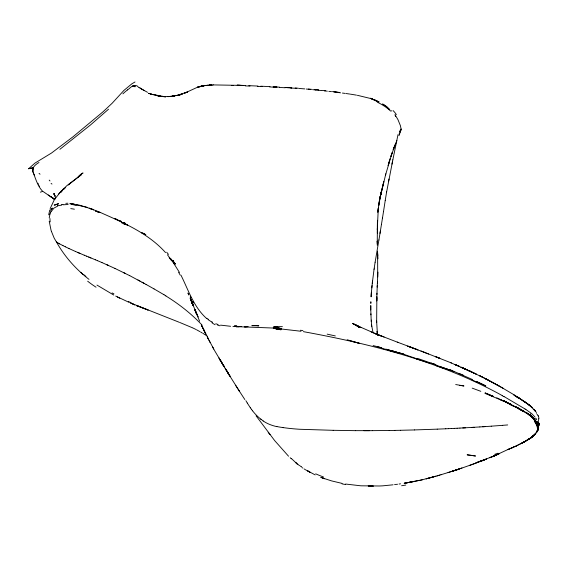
<?xml version="1.0" encoding="UTF-8"?>
<svg xmlns="http://www.w3.org/2000/svg" width="568" height="568" viewBox="0 0 568 568"><rect width="100%" height="100%" fill="white"/><g stroke="black" fill="none" stroke-linecap="round" stroke-linejoin="round"><path stroke-width="0.85" d="M377.344 233.199L377.379 228.244L377.258 242.224M377.386 227.101L378.316 208.094L377.777 212.24L379.637 199.141L378.671 205.68L381.263 191.799L379.545 200.071L385.828 173.808M32.951 170.705L33.1 169.023M538.485 427.917L536.59 432.063L537.612 430.104M376.861 296.659L376.655 322.624L376.612 321.034L377.486 335.127M376.96 293.237L376.747 300.99L376.84 297.809M377.713 276.914L377.613 252.973M538.343 426.532C534.708 416.805 538.791 429.046 538.727 422.961M376.925 294.48L377.258 285.668M377.912 272.136L377.386 283.283M377.188 287.081L377.45 282.097M538.812 418.772L538.826 418.517A9.493 6.56 -21.1 0 0 538.421 416.273L538.308 416.053M372.516 281.117L371.401 292.3A357.435 247.044 -21.1 0 0 371.096 296.744M371.791 287.841L372.019 285.605M49.224 217.991L49.806 214.739M538.137 421.683L538.812 418.758M372.267 283.368L374.035 269.417M528.552 414.541L533.579 418.24L536.093 423.636M374.042 269.431L374.213 268.174M374.22 268.188L375.121 262.21M538.507 427.796L537.988 429.756L538.315 426.973A16.096 8.939 -11.4 0 0 538.428 426.838M383.528 211.459L385.218 200.532M383.521 211.445L382.491 218.02M385.218 200.547L386.638 191.863M382.484 218.005L381.426 224.587M380.354 231.162L378.92 239.994M381.426 224.573L380.006 233.377M537.775 430.267L537.044 423.778M375.121 262.224L378.913 239.98M455.692 384.543L463.836 385.92M386.645 191.87L392.829 159.878M48.692 214.81L49.764 210.018M388.604 181.135L389.016 179.005M391.97 164.124L392.403 162.008M398.026 134.559L392.829 159.892M379.85 198.53L381.021 192.9M537.953 429.87L538.272 428.435L537.946 429.877L537.009 423.856L538.017 429.664M538.663 426.994L538.166 428.308M400.17 131.62L400.362 130.81A16.77 9.762 43.9 0 0 400.404 130.377M390.124 158.465L388.136 165.65L389.563 160.481M385.438 175.334L392.133 152.742L390.912 156.448L395.747 143.221M50.162 208.619L54.358 199.624L60.89 191.508M49.984 214.171L50.73 212.297M400.064 132.039L401.1 129.213M400.085 132.202L400.859 130.2L400.071 132.11M40.037 174.213L39.057 173.417M400.064 131.776L401.115 129.092L400.042 131.016M394.888 145.323L393.191 149.618L396.89 140.623M398.963 135.681L399.851 133.452M440.008 366.601L449.345 369.882L435.486 364.947M416.99 359.082L426.177 361.937M538.059 428.506L537.612 429.273M51.013 211.708L54.017 208.065L57.9 205.992M400.035 131.03L401.1 129.163L400.433 125.72L397.941 119.607L395.243 115.027M536.526 423.274L533.558 418.154L531.108 416.003L533.558 418.154L536.043 423.799L533.565 418.204L531.009 416.003L530.441 414.051M61.422 191.537L63.886 188.292L60.804 192.609M536.504 432.227L532.521 436.721L529.241 438.957L532.401 436.785L531.016 437.701C540.303 430.253 537.931 428.428 536.554 432.134L537.768 430.31L536.469 432.255M49.977 180.965L49.21 180.099M534.055 435.195L531.002 437.715L535.304 434.066M28.634 168.71L34.946 163.115L51.51 153.033L73.094 136.718L102.886 111.91L112.088 103.312L123.966 90.369L131.847 83.83L135.006 81.977M516.205 407.071L523.803 411.346L503.866 400.972C515.091 407.703 529.937 411.225 536.746 423.217L536.938 423.238M536.746 424.246L537.782 430.246M426.461 361.575L435.812 364.592M390.358 350.449L394.881 351.627L385.963 349.221L403.891 354.155L399.375 352.856M453.91 371.742L449.558 369.683M68.657 184.65L81.572 174.497L66.783 185.729L58.383 194.228M63.474 189.662L65.71 187.397M60.435 192.005L61.734 190.671L61.032 191.388M56.36 241.343L56.97 242.898M527.665 439.994L521.694 443.253L525.798 440.945M535.411 433.895L529.49 438.723M108.538 109.212L90.433 125.01L59.881 149.313M431.112 363.073L435.784 364.628M531.186 437.537L533.892 435.422M532.642 436.558L533.991 435.28L531.009 437.708M122.88 93.862L124.626 92.264A68.6 46.235 -54.2 0 1 127.417 89.971M68.259 185.019L70.666 182.882L69.772 183.684M127.402 89.936C129.731 88.807 132.451 84.312 135.496 86.009M449.75 369.569L472.377 379.495M523.646 442.273L525.727 441.009M38.986 162.483C34.904 164.841 30.537 168.646 33.697 173.638M80.23 175.484L77.738 177.28M530.924 437.779L529.255 438.965L532.443 436.785L527.473 440.15M527.296 439.973L529.071 438.723L525.365 441.073M390.251 350.69L399.283 352.984M530.86 437.814L532.351 436.756M471.894 379.836L476.382 381.945M79.002 175.654L83.034 172.956L80.713 174.49L81.664 173.843M434.073 476.737L437.601 475.735M523.554 442.344L527.558 440.094M507.21 402.513L504.001 400.866M521.126 443.551L516.22 445.951L523.284 442.33M510.021 448.542L493.173 456.367M530.924 416.039L526.117 412.723L533.572 418.133L536.696 423.231C539.018 421.286 516.908 405.069 533.558 418.154L536.057 423.714L533.579 418.24L530.931 416.216M42.813 191.359L40.392 192.161M507.032 402.62L510.802 404.061M507.877 449.593L513.685 447.037L507.962 449.579M510.76 448.464L516.532 445.837L513.834 446.938M478.788 461.621L475.707 463.026L482.395 460.222M184.501 93.209L197.486 87.238L204.203 85.69L199.723 86.599M519.109 408.619L516.284 407.007L521.665 410.018M499.244 453.789L479.633 461.677L486.059 459.192M498.619 454.08L493.556 456.203M56.764 204.388L58.511 203.649L54.166 205.126L56.764 204.388L55.337 204.821M483.134 460.293L479.79 461.621L486.52 459.022L483.162 460.307M184.422 93.188L187.625 91.945L177.01 95.396M480.209 461.507L469.36 465.497M475.359 463.332L456.743 469.885L440.903 474.749M461.94 467.982L448.081 472.576M494.593 454.372L498.015 453.214M200.774 86.3L197.486 87.238L205.424 85.505M197.636 87.188L199.176 86.698M437.573 475.75L441.18 474.699M439.667 475.111L437.19 475.814M435.947 476.169L422.272 479.782M59.065 205.637L61.82 205.012M418.865 480.585L422.592 479.726M421.662 479.925L404.679 483.183M414.832 481.394L410.678 482.14L418.382 480.599M177.145 95.516L180.155 94.849L177.237 95.495M406.745 482.814L410.486 482.111M202.542 85.967L203.749 85.747M399.063 484.035L400.546 483.822M397.565 484.241L394.568 484.625M393.056 484.809L382.953 485.817A109.759 82.466 21.8 0 1 379.218 485.988L360.865 485.81L345.55 484.035M208.406 85.136L205.879 85.47L211.708 84.93L209.698 85.03L211.275 84.951M63.311 204.792L68.167 204.487M211.424 85.505L212.198 85.434M247.946 326.586L244.453 326.877L247.911 326.643M507.693 424.942L502.687 425.325M210.962 84.98L209.223 85.122L211.012 84.98M502.694 425.34L491.27 426.17M282.381 326.657L273.755 326.671L277.745 326.998M491.277 426.185L482.715 426.745M485.569 426.575L479.868 426.93M479.875 426.944L471.326 427.455M474.173 427.299L459.945 428.087M462.792 427.945L465.639 427.789M135.624 85.512L137.158 85.91L138.784 87.55M457.105 428.236L459.952 428.102M454.265 428.378L457.112 428.251M212.609 84.902L243.026 85.427M451.425 428.513L454.265 428.393M448.585 428.648L451.425 428.528M445.745 428.776L448.592 428.662M445.752 428.79L437.239 429.138M212.801 84.888L213.277 84.873M437.246 429.152L414.59 429.926M65.817 203.316L67.919 203.245M414.597 429.94L400.483 430.281M169.612 96.468L165.167 96.51M400.483 430.295L394.845 430.388M394.852 430.402L389.215 430.48M389.215 430.494L372.338 430.65M241.222 326.579L235.038 326.472M355.504 430.65L372.338 430.665M363.91 430.672L369.534 430.672M355.511 430.665L333.189 430.303M333.196 430.317L299.854 429.273A190.401 131.599 -21.1 0 1 285.072 427.86L281.153 427.299A121.105 83.702 -21.1 0 1 278.831 426.93L276.907 426.554M231.623 85.42L233.476 85.477M239.49 326.756L272.874 328.027L300.962 331.25M257.943 86.059L248.791 85.669M245.191 85.882L250.034 86.066M270.006 86.627L260.748 86.201M257.354 86.364L262.253 86.577M290.745 88.033L296.766 88.317M236.977 326.664L232.937 326.437M245.653 85.534L237.154 85.157L240.314 85.285M269.615 86.932L274.536 87.188M285.235 87.756L279.477 87.451M291.59 87.82L285.065 87.529L291.803 87.841M368.27 485.91L373.325 486.123L368.277 485.924M279.598 87.16L273.123 86.854L276.751 87.046M295.204 88.026L298.363 88.225M71.731 204.551C81.174 205.098 90.184 208.371 98.903 211.829C122.631 222.4 147.85 232.795 165.558 252.59M299.059 88.459L304.796 88.899M273.733 86.847L276.964 87.067L273.79 86.84M230.594 326.288L220.597 325.137M311.683 89.346L308.332 89.041M306.237 89.027L310.284 89.417M314.835 89.687L318.577 90.049M321.808 90.404L325.464 90.773M312.57 89.645L316.014 90M318.321 90.234L321.325 90.539M163.414 96.439L152.089 94.373L159.352 96.042L155.277 95.161M324.328 90.844L327.331 91.164M315.169 89.68L318.676 90.056M328.836 91.334L331.513 91.647M335.234 91.973L339.046 92.442M71.93 204.352L76.29 205.19M335.532 92.009L339.195 92.47M333.849 91.938L336.192 92.236M340.615 92.818L338.542 92.548M342.433 93.06L345.145 93.415M332.436 91.59L335.823 92.044M346.054 93.535L349.639 94.032M282.722 427.555L283.503 427.661M350.314 94.132L356.491 95.147M533.529 418.126L536.746 423.217L533.508 418.126L535.297 419.021M459.76 385.36L463.836 385.999M303.347 331.641C372.068 344.201 440.69 361.532 502.268 395.591M158.153 95.807L160.637 96.233L156.463 95.474M357.386 95.303L370.386 98.449M76.431 204.494L80.727 205.481M155.781 95.339L157.684 95.715M342.078 483.396L331.641 480.911L323 478.128M327.182 334.147L335.326 335.929M351.173 341.091L359.601 343.406L347.154 339.756M99.847 212.531L95.587 211.076L99.847 212.531L97.696 211.871M87.167 207.341L80.677 205.637M381.483 348.241L385.878 349.363M377.45 346.714L381.845 347.843L373.119 345.585M390.223 350.825L394.71 352.011M394.746 351.968L399.212 353.268M218.112 324.52L215.776 323.739M394.859 351.67L399.269 353.005M91.341 209.003L93.507 209.67M150.449 93.862L152.025 94.359M426.156 361.972L430.757 363.484M426.518 361.518L417.473 358.38M403.763 354.269C418.673 359.565 411.999 356.761 416.997 359.075M472.2 388.136L480.812 391.316M444.467 368.611L435.358 365.38M444.588 368.305L449.302 369.945M412.588 347.836L407.661 346.111L425.269 352.707M409.003 346.572L418.027 349.895L397.28 342.113M371.955 98.96L374.859 100.074M114.977 218.794L121.566 221.513L119.337 220.597M139.061 306.621L136.725 305.641L148.142 310.043L136.675 305.641M485.022 393.411L493.038 396.549M374.624 333.388L398.125 342.44M379.708 335.383L384.103 337.023M371.365 98.733L375.263 100.209M179.083 322.212L131.442 303.34M376.35 334.076L380.915 335.844M450.736 362.711L475.977 373.964M377.628 334.559L382.051 336.277M451.496 363.009L420.923 350.967M179.751 322.468L192.694 327.878M424.19 352.295L428.577 354.027M375.682 333.778L378.842 335.028M371.188 331.953L376.783 334.24L355.476 324.946L360.928 327.459M88.7 257.034L90.923 257.95M86.485 256.118L95.367 259.789M84.263 255.202L86.485 256.132M455.082 364.571L459.278 366.332L455.082 364.571L456.168 365.025M95.36 259.775L97.575 260.712M84.27 255.217L75.466 251.461M458.866 373.332L463.495 375.278M97.575 260.698L101.977 262.579M500.387 399.744L503.809 401.207L493.038 396.691M77.653 252.426L79.854 253.364M128.9 302.29L115.702 296.07M101.977 262.565L114.949 268.43M121.346 222.649L125.549 224.665L123.405 223.536M464.73 368.838L461.188 367.29L465.327 369.108M147.51 92.314L141.659 89.041L144.421 90.703M75.466 251.475L68.984 248.528M503.78 401.079L496.787 397.834M489.076 394.909L493.045 396.67M106.337 264.475L108.502 265.441M472.043 372.132L468.373 370.471L476.637 374.305M469.196 370.847L483.503 377.656L499.151 386.006L514.707 395.2L527.381 403.649L524.882 401.874M376.577 100.82L377.152 101.083M460.889 367.091L465.753 369.314L464.809 368.88M193.099 328.063L195.932 329.454M114.949 268.416L129.71 275.657M68.984 248.543L65.284 246.768M315.176 474.891L305.229 469.622M518.953 408.711L503.809 401.029L507.117 402.627M357.911 326.046L352.55 323.476L359.125 326.799L353.615 323.945M503.809 401.029L510.462 404.274M503.866 400.972L510.369 404.352M513.436 406.127L510.433 404.693M115.063 218.538L117.157 219.589M65.292 246.782L62.956 245.61M482.949 377.372L479.271 375.54L486.911 379.417M123.426 272.498L125.528 273.535M62.963 245.624L58.369 243.218M488.863 380.411L484.745 378.324L503.269 388.363M117.285 296.957L119.777 298.214M129.71 275.643L146.04 284.419M211.97 322.013L212.496 322.283M113.756 295.055L96.972 285.079M488.267 380.106L495.225 383.847M196.585 329.795L199.893 331.613M42.621 191.281C37.637 186.169 35.571 178.622 33.1 172.047A20.221 13.483 -54 0 1 32.93 170.719M137.946 279.96L139.976 281.061M59.115 243.651L59.491 243.857M496.063 384.302L499.151 386.006M142.007 282.168L144.023 283.283M354.915 324.64L358.905 326.919L353.779 323.966M146.033 284.405L154.049 288.934M504.079 396.578L525.073 408.988M200.66 332.046L202.165 332.905M154.049 288.92L163.946 294.7M518.975 409.045L526.195 413.014M202.911 333.338L207.419 336.149M518.953 408.917L523.874 411.587M307.373 470.716L310.355 472.505L307.43 470.687M356.356 325.436L357.556 326.146M163.939 294.685L165.884 295.885M58.376 243.232L58.014 242.997A20.015 13.831 -21.1 0 1 56.871 242.188M140.388 88.267L139.231 87.515M516.951 396.67L530.178 405.8L536.511 412.51M520.373 398.793L517.313 396.883L525.343 402.201M125.72 223.657L123.76 222.422L125.706 223.671M304.121 468.927L304.675 469.274M48.386 195.151L43.303 191.657M50.012 196.265L48.252 195.058L51.589 197.231C49.672 195.981 53.712 198.757 50.999 196.855L54.869 199.659L53.903 198.949M525.904 409.514L531.783 413.703L535.028 417.153M302.886 468.11L302.275 467.691M51.084 183.45L51.979 184.06M263.197 420.952L259.647 418.211A93.109 64.354 -21.1 0 1 254.329 412.979L252.533 410.77M358.777 326.884L357.563 326.032L359.934 327.629L356.711 325.216M207.987 319.557L210.423 321.154A107.011 62.629 -60.4 0 0 211.956 322.035M528.538 414.235L533.558 418.154L536.057 423.721M528.574 414.228L530.945 416.01M299.514 465.682L295.928 462.608M533.579 418.233L530.924 416.181L533.572 418.218L536.043 423.785M358.017 326.174L359.871 327.601M260.783 419.156L261.365 419.617M88.991 279.357C76.261 269.516 65.249 257.311 57.226 243.345M206.638 318.499C193.759 307.103 188.406 290.141 180.986 275.189M295.907 462.728L296.326 463.097M295.488 462.359L291.441 458.568M80.89 272.448L83.155 274.55M391.451 110.71L391.821 111.072M288.551 456.225L274.649 440.576L256.076 415.811M171.635 260.045L172.935 261.401L170.556 258.362M84.369 274.969L85.889 276.616M167.418 254.741L172.921 262.061L179.445 272.406M269.218 433.583L269.97 434.52L268.202 432.291M175.022 264.759L172.878 261.578M252.533 410.785L251.404 409.265M170.457 259.235L169.186 257.425L171.614 260.783M251.404 409.279L250.318 407.746M535.908 418.289L536.753 419.695M537.96 415.478L537.683 415.08A28.024 19.369 -21.1 0 0 537.108 414.349M250.325 407.753L247.293 403.053M192.616 301.352L193.56 302.787M235.592 385.281L239.298 391.04L228.705 374.191M244.829 399.545L238.681 390.088M207.313 337.016L214.562 350.548L223.856 366.14L222.585 364.074M220.143 360.162L221.598 362.469M394.945 114.701L395.484 115.631M225.155 368.369L227.399 372.019L223.345 365.33M226.44 370.457L229.401 375.285M538.081 415.655L538.315 416.067M228.13 373.197L225.652 369.03L228.386 373.616M223.117 364.94L224.033 366.459L219.007 357.989L224.261 366.878M247.3 403.067L245.88 400.66M219.965 359.608L221.293 361.866M220.931 361.212L222.273 363.506M213.724 349.064L212.581 346.998L212.815 347.438M39.156 185.814L39.568 186.567M207.533 337.477L208.648 339.607L207.057 336.469M208.96 340.246L210.153 342.575M537.605 421.385L537.953 422.095M204.984 332.401L205.879 334.169M201.391 325.017L205.758 333.941M203.876 330.207L204.629 331.712M205.318 332.926L206.411 335.148M203.458 329.241L205.062 332.514L201.718 325.634L204.246 330.853M37.921 183.223L38.39 184.231M55.032 196.088L54.081 193.936L55.664 198.125M192.133 302.595L192.886 304.278L190.095 297.944M193.489 305.619L191.828 301.928L192.779 304.065M190.337 298.527L191.267 300.593M195.704 311.399L196.223 312.563L194.852 309.404L195.52 310.98M199.624 321.211L191.011 299.947L192.886 305.172M192.538 304.093L191.011 300.209L193.219 305.769L190.493 298.803M195.641 312.031L196.592 314.225L194.831 310.135M198.097 317.001L196.471 313.224M190.465 298.747L191.309 300.713M33.924 174.213L34.414 175.356M188.761 294.82L187.994 293.045L188.775 294.891M197.849 316.419L196.478 313.145M190.905 299.996L190.521 299.087L191.707 301.984M190.273 298.264L192.9 305.123L191.196 300.564M51.447 231.417L54.145 238.049L56.218 241.613A20.015 13.831 -21.1 0 0 56.502 241.883M538.215 422.734L538.457 423.501M190.273 296.311L190.883 298.079M54.585 195.229L54.13 193.887M530.349 414.058L530.973 416.017M373.062 332.72L371.827 326.366M537.988 429.756L537.023 423.834L537.967 429.834M538.741 424.793L538.791 425.155M371.728 325.677L371.834 326.38M371.635 324.981L371.735 325.691M371.642 324.995L371.174 320.061M377.535 335.205L377.102 331.371L377.223 332.529M371.245 321.026L371.28 321.495M49.217 221.236L51.035 230.196A38.397 15.719 43.2 0 0 51.454 231.417M371.181 320.075L370.783 309.95A357.435 247.044 -21.1 0 1 370.776 305.563A357.435 247.044 -21.1 0 0 370.776 309.965M377.677 254.223L377.905 258.809M377.535 251.155L377.755 255.834M370.876 313.848L370.911 314.814M377.273 243.878L377.251 241.038L377.266 245.248M370.435 98.2A33.349 25.993 24.6 0 1 372.026 98.711M374.752 100.344A35.912 19.262 22.8 0 1 376.442 101.076M377.258 102.169A38.347 25.113 22.2 0 1 390.699 111.094M393.084 110.582A19.482 11.616 26.4 0 1 396.35 114.615M395.25 115.758A31.233 15.322 30 0 1 395.584 116.412M399.865 132.614A15.741 9.947 30.2 0 1 399.588 133.168M399.169 133.849A13.653 8.577 35.4 0 1 399.055 134.012M536.469 413.632A28.024 19.369 -21.1 0 1 536.632 413.809M165.813 295.928A301.083 208.101 -21.1 0 1 202.03 325.045M276.864 426.639A49.565 34.258 -21.1 0 1 263.176 420.966M50.197 221.91A49.104 19.859 48 0 1 49.984 218.573M49.636 214.526A28.478 10.756 59.5 0 1 49.835 213.98M50.63 212.162A28.847 11.133 60.9 0 1 50.928 211.594M57.418 205.573A66.633 26.313 35 0 1 58.525 205.162M61.55 204.721A48.372 20.192 39.7 0 1 63.005 204.444M70.766 208.633A84.951 37.836 42.4 0 1 74.401 209.194M166.694 252.242A204.359 111.513 -5.1 0 1 168.504 254.429M178.586 272.285A236.593 97.362 19.8 0 1 180.17 275.061M208.335 319.301A71.469 38.475 -28.7 0 1 206.929 318.293M215.102 324.719A93.315 54.066 -52.2 0 1 212.063 322.865M219.994 325.805A63.211 32.703 -33.7 0 1 217.544 325.088M236.742 325.649A134.602 16.983 -2.3 0 1 234.442 325.521M239.043 326.955A66.932 14.484 -6.6 0 1 236.515 326.856M300.444 330.235A83.759 22.976 12.4 0 1 302.921 330.633M502.197 395.719A85.47 83.943 -15.2 0 1 504.008 396.698M525.038 409.038A20.448 18.758 0.7 0 1 525.861 409.563M538.102 422.351A10.884 4.487 37.4 0 1 538.258 422.748M538.72 425.162A16.096 8.939 -11.4 0 1 538.485 426.653M405.772 485.065A213.667 147.218 18.5 0 1 401.604 485.746M345.55 484.518A103.958 76.162 21.1 0 1 342.057 483.879M323.462 476.957A98.69 94.799 -4.7 0 1 315.701 473.833M301.729 467.066A41.038 20.533 42.4 0 1 301.501 466.903M301.274 466.747A41.038 20.533 42.4 0 1 300.145 465.916M297.355 464.241A51.773 43.267 26.8 0 1 296.169 463.24M291.263 458.774A72.349 67.209 71.1 0 1 290.866 458.383M290.475 457.993A72.349 67.209 71.1 0 1 290.17 457.687M130.959 302.616A107.7 32.624 37.6 0 1 128.432 301.551M113.955 293.904A77.61 13.838 33.6 0 1 112.109 292.918M96.049 287.202A69.147 49.082 42 0 1 87.678 281.217M371.096 296.73A357.435 247.044 -21.1 0 1 371.401 292.286M377.386 225.219L377.372 229.926L377.436 220.306L377.386 225.219M539.458 423.913L539.231 425.24L539.195 423.238L539.458 423.913M380.51 195.371L380.141 197.103L383.79 181.668L380.51 195.371M32.965 167.794L33.164 168.902L32.965 167.794L28.613 168.746L32.951 167.816M51.489 209.081L50.644 210.259L52.469 208.094L51.489 209.081M525.585 441.116L521.317 443.501L525.585 441.116M495.914 455.224L489.808 457.716L495.914 455.224M182.662 93.855L179.58 94.891L182.662 93.855M458.994 469.104L452.156 471.277L458.994 469.104M433.831 476.779L426.22 478.817L433.831 476.779M201.761 86.08L200.248 86.442L203.06 85.889L201.761 86.08M177.486 95.289L172.246 96.248L177.486 95.289M411.594 481.969L404.238 483.226L411.594 481.969M134.552 85.825L132.649 86.038L134.509 85.832L134.971 86.883L134.517 85.825M174.518 95.942L169.726 96.453L174.518 95.942M170.577 96.418L167.837 96.645L170.577 96.418M255.415 325.457L251.858 325.656L258.83 325.84L255.415 325.457M277.397 327.629L273.357 327.466L277.361 327.651L281.224 328.616L277.397 327.629M72.044 203.891L69.85 203.713L74.259 204.111L72.044 203.891M165.643 96.816L161.497 96.411L165.6 96.837M281.039 329.731L277.191 329.277L273.286 327.885L277.191 329.277L281.039 329.731M471.326 455.358L467.123 454.826L475.558 456.019L471.326 455.358M151.947 94.373L148.61 93.301L151.947 94.373M143.903 233.483L141.744 232.802L145.827 234.733L143.903 233.483M93.5 209.791L89.261 208.236L93.5 209.791M375.391 100.259L371.735 98.967L379.097 101.999L375.391 100.259M324.612 478.703L320.948 477.39L324.612 478.703M438.837 357.89L435.386 356.562L439.81 358.294L438.837 357.89M127.658 225.12L125.556 224.275L127.644 225.141M493.145 396.308L485.171 392.957L493.145 396.308M134.701 304.846L130.235 302.779L134.701 304.846M481.394 383.741L476.744 381.66L485.817 385.928L481.394 383.741M466.314 369.541L463.055 368.078L471.028 371.678L466.314 369.541M141.538 88.977L140.083 88.104L141.588 89.013M516.596 396.762L513.919 395.037L519.337 398.637L516.624 396.791M359.636 327.416L358.365 326.6L359.65 327.431M386.488 106.535L382.605 103.979L386.51 106.578L389.783 109.731L386.488 106.535M53.96 198.772L52.938 198.062L54.741 199.354L53.96 198.772M52.512 197.927L53.285 198.488L52.512 197.927M529.497 405.275L527.75 403.898L531.286 406.816L529.497 405.275M530.874 406.376L528.481 404.459L532.237 407.554L530.874 406.376M175.42 263.8L174.049 262.7L173.268 260.591L174.049 262.7L175.42 263.8M533.906 409.35L533.664 409.088L535.106 410.678L533.906 409.35M535.489 411.218L534.46 409.904L535.489 411.218M536.781 423.231L533.501 418.126L536.76 423.224M230.083 376.335L228.024 372.956L230.083 376.335M54.883 195.797L53.925 193.631L54.883 195.797M536.036 423.849L533.586 418.247L536.036 423.891M370.861 301.906A357.435 247.044 -21.1 0 0 370.826 303.376A357.435 247.044 -21.1 0 1 370.861 301.892"/></g></svg>
